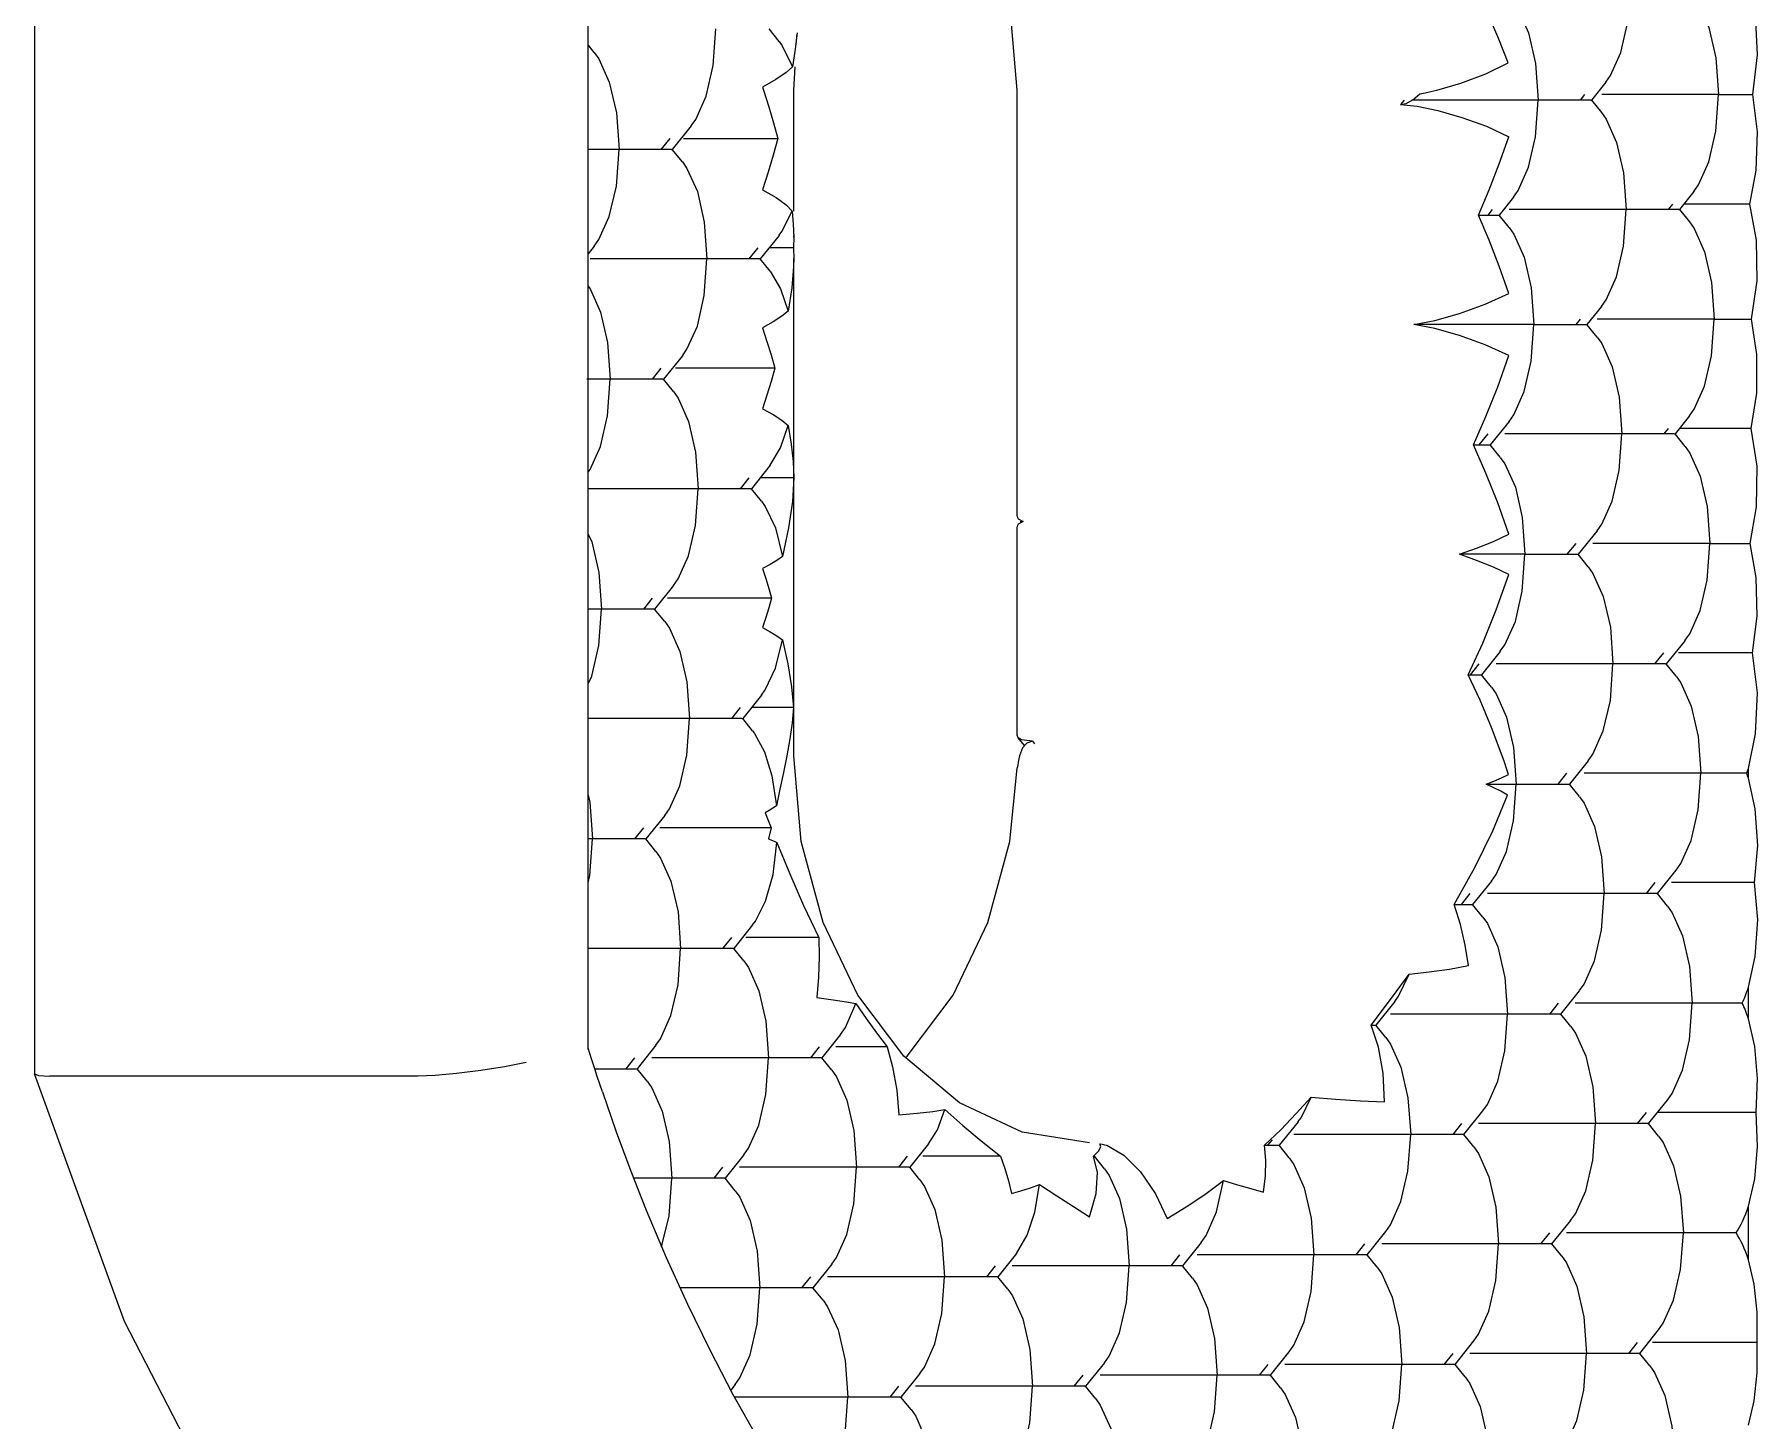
# Model space of a CAD drawing. Extents: x 1551 to 113148, y -1700 to 77018.
# Drawn here: x 13587.8 to 13598.93, y 23869.32 to 23878.28 of the extents above; entities that cross this region are included whole.
import ezdxf

# ---------------------------------------------------------------- set-up
doc = ezdxf.new("R2010")
doc.units = 0
doc.header["$LTSCALE"] = 500
doc.header["$MEASUREMENT"] = 0
doc.linetypes.add('CENTER', pattern=[3, 2.5, -0.25, 0, -0.25])
doc.layers.get('0').update_dxf_attribs({"linetype": 'CONTINUOUS'})

# ---------------------------------------------------------------- blocks, each defined once
blk = doc.blocks.new('platform_top')
at = {"linetype": 'Continuous'}
for p, q in [((-9501.676, 2022.982), (-9501.611, 2022.901)), ((-9500.483, 2023.052), (-9500.418, 2022.972)), ((-9502.87, 2022.911), (-9502.805, 2022.83)), ((-9501.733, 2022.75), (-9501.611, 2022.901)), ((-9501.607, 2022.901), (-9501.611, 2022.901)), ((-9501.607, 2022.901), (-9500.512, 2022.901)), ((-9501.538, 2022.901), (-9501.595, 2022.83)), ((-9500.539, 2022.82), (-9500.418, 2022.972)), ((-9500.413, 2022.972), (-9500.418, 2022.972)), ((-9500.413, 2022.972), (-9499.342, 2022.972)), ((-9500.402, 2022.901), (-9500.345, 2022.972)), ((-9499.346, 2022.891), (-9499.318, 2022.926)), ((-9499.182, 2022.667), (-9499.33, 2022.951)), ((-9505.257, 2022.769), (-9505.192, 2022.689)), ((-9503.999, 2022.76), (-9504.12, 2022.608)), ((-9504.064, 2022.84), (-9503.999, 2022.76)), ((-9503.994, 2022.76), (-9503.999, 2022.759)), ((-9503.994, 2022.76), (-9502.899, 2022.76)), ((-9503.983, 2022.689), (-9503.926, 2022.76)), ((-9502.805, 2022.83), (-9502.927, 2022.679)), ((-9502.801, 2022.83), (-9502.805, 2022.83)), ((-9502.801, 2022.83), (-9501.706, 2022.83)), ((-9502.789, 2022.76), (-9502.732, 2022.83)), ((-9505.192, 2022.689), (-9505.314, 2022.538)), ((-9505.188, 2022.689), (-9505.192, 2022.689)), ((-9505.188, 2022.689), (-9504.093, 2022.689)), ((-9505.176, 2022.618), (-9505.119, 2022.689)), ((-9505.95, 2022.618), (-9505.76, 2022.618)), ((-9505.76, 2022.618), (-9505.275, 2022.618)), ((-9495.401, 2022.483), (-9494.819, 2020.883)), ((-9499.914, 2022.345), (-9499.849, 2022.265)), ((-9502.301, 2022.204), (-9502.237, 2022.123)), ((-9501.108, 2022.274), (-9501.043, 2022.194)), ((-9499.971, 2022.113), (-9499.849, 2022.265)), ((-9499.845, 2022.265), (-9499.849, 2022.264)), ((-9499.845, 2022.265), (-9498.989, 2022.265)), ((-9499.833, 2022.194), (-9499.776, 2022.265)), ((-9503.495, 2022.133), (-9503.43, 2022.052)), ((-9502.358, 2021.972), (-9502.237, 2022.123)), ((-9502.232, 2022.123), (-9502.237, 2022.123)), ((-9502.232, 2022.123), (-9501.137, 2022.123)), ((-9502.164, 2022.123), (-9502.22, 2022.052)), ((-9501.165, 2022.043), (-9501.043, 2022.194)), ((-9501.039, 2022.194), (-9501.043, 2022.194)), ((-9501.039, 2022.194), (-9499.944, 2022.194)), ((-9501.027, 2022.123), (-9500.97, 2022.194)), ((-9505.894, 2022.084), (-9505.894, 2021.738)), ((-9504.624, 2021.982), (-9504.746, 2021.83)), ((-9504.689, 2022.062), (-9504.624, 2021.982)), ((-9504.62, 2021.982), (-9504.624, 2021.982)), ((-9504.62, 2021.982), (-9503.525, 2021.982)), ((-9504.608, 2021.911), (-9504.551, 2021.982)), ((-9503.43, 2022.052), (-9503.552, 2021.901)), ((-9503.426, 2022.052), (-9503.43, 2022.052)), ((-9503.426, 2022.052), (-9502.331, 2022.052)), ((-9503.414, 2021.982), (-9503.357, 2022.052)), ((-9498.871, 2022.001), (-9498.919, 2021.8)), ((-9498.771, 2021.764), (-9498.901, 2022.07)), ((-9505.815, 2021.911), (-9504.718, 2021.911)), ((-9498.919, 2021.8), (-9498.937, 2021.557)), ((-9498.672, 2021.512), (-9498.771, 2021.764)), ((-9500.539, 2021.567), (-9500.475, 2021.487)), ((-9499.403, 2021.406), (-9499.281, 2021.557)), ((-9499.346, 2021.638), (-9499.281, 2021.557)), ((-9499.277, 2021.557), (-9499.281, 2021.557)), ((-9499.277, 2021.557), (-9498.69, 2021.557)), ((-9499.265, 2021.487), (-9499.208, 2021.557)), ((-9502.927, 2021.426), (-9502.862, 2021.345)), ((-9501.733, 2021.497), (-9501.668, 2021.416)), ((-9501.688, 2021.521), (-9501.662, 2021.416)), ((-9500.596, 2021.335), (-9500.475, 2021.487)), ((-9500.47, 2021.487), (-9500.475, 2021.487)), ((-9500.47, 2021.487), (-9499.375, 2021.487)), ((-9500.458, 2021.416), (-9500.402, 2021.487)), ((-9504.12, 2021.355), (-9504.056, 2021.275)), ((-9502.984, 2021.194), (-9502.862, 2021.345)), ((-9502.768, 2021.345), (-9502.872, 2021.244)), ((-9502.768, 2021.345), (-9502.862, 2021.345)), ((-9502.789, 2021.345), (-9502.818, 2021.31)), ((-9501.733, 2021.342), (-9501.749, 2021.345)), ((-9501.694, 2021.383), (-9501.71, 2021.355)), ((-9501.71, 2021.355), (-9501.702, 2021.335)), ((-9501.662, 2021.416), (-9501.694, 2021.383)), ((-9501.637, 2021.328), (-9501.2, 2021.261)), ((-9501.062, 2021.416), (-9500.559, 2021.416)), ((-9505.249, 2021.204), (-9505.371, 2021.053)), ((-9505.314, 2021.285), (-9505.249, 2021.204)), ((-9505.245, 2021.204), (-9505.249, 2021.204)), ((-9505.245, 2021.204), (-9504.15, 2021.204)), ((-9505.233, 2021.133), (-9505.176, 2021.204)), ((-9504.056, 2021.275), (-9504.177, 2021.123)), ((-9504.051, 2021.275), (-9504.056, 2021.275)), ((-9504.051, 2021.275), (-9502.956, 2021.275)), ((-9504.039, 2021.204), (-9503.983, 2021.275)), ((-9501.2, 2021.261), (-9500.795, 2021.07)), ((-9505.944, 2021.133), (-9505.306, 2021.133)), ((-9500.795, 2021.07), (-9500.437, 2020.769)), ((-9498.777, 2020.931), (-9498.713, 2020.85)), ((-9497.296, 2020.899), (-9494.917, 2020.899)), ((-9494.819, 2020.881), (-9494.819, 2020.883)), ((-9494.819, 2012.475), (-9494.819, 2020.881)), ((-9500.437, 2020.769), (-9500.139, 2020.376)), ((-9500.028, 2020.628), (-9499.906, 2020.78)), ((-9499.971, 2020.86), (-9499.906, 2020.78)), ((-9499.902, 2020.78), (-9499.906, 2020.78)), ((-9499.902, 2020.78), (-9498.807, 2020.78)), ((-9499.89, 2020.709), (-9499.833, 2020.78)), ((-9498.834, 2020.699), (-9498.713, 2020.85)), ((-9498.696, 2020.78), (-9498.639, 2020.85)), ((-9498.439, 2020.85), (-9498.419, 2020.787)), ((-9498.419, 2020.787), (-9498.397, 2020.717)), ((-9503.552, 2020.648), (-9503.487, 2020.568)), ((-9503.504, 2020.71), (-9503.456, 2020.568)), ((-9500.328, 2020.709), (-9499.996, 2020.709)), ((-9498.396, 2020.727), (-9498.397, 2019.4)), ((-9504.746, 2020.577), (-9504.681, 2020.497)), ((-9503.609, 2020.416), (-9503.487, 2020.568)), ((-9503.456, 2020.568), (-9503.536, 2020.463)), ((-9503.456, 2020.568), (-9503.487, 2020.568)), ((-9505.894, 2020.528), (-9505.894, 2020.324)), ((-9505.855, 2020.426), (-9504.775, 2020.426)), ((-9504.681, 2020.497), (-9504.802, 2020.346)), ((-9504.676, 2020.497), (-9504.681, 2020.497)), ((-9504.676, 2020.497), (-9503.582, 2020.497)), ((-9504.665, 2020.426), (-9504.608, 2020.497)), ((-9503.536, 2020.463), (-9503.618, 2020.353)), ((-9503.618, 2020.353), (-9503.701, 2020.239)), ((-9500.139, 2020.376), (-9499.914, 2019.906)), ((-9499.403, 2020.153), (-9499.338, 2020.073)), ((-9499.886, 2020.002), (-9499.548, 2020.002)), ((-9499.548, 2020.002), (-9499.416, 2020.002)), ((-9499.459, 2019.921), (-9499.338, 2020.073)), ((-9499.333, 2020.073), (-9499.338, 2020.072)), ((-9499.333, 2020.073), (-9498.397, 2020.073)), ((-9499.322, 2020.002), (-9499.265, 2020.073)), ((-9504.177, 2019.87), (-9504.112, 2019.79)), ((-9505.371, 2019.8), (-9505.306, 2019.719)), ((-9504.234, 2019.638), (-9504.112, 2019.79)), ((-9503.993, 2019.79), (-9504.127, 2019.551)), ((-9503.993, 2019.79), (-9504.112, 2019.79)), ((-9504.039, 2019.79), (-9504.096, 2019.719)), ((-9505.934, 2019.648), (-9505.398, 2019.648)), ((-9505.306, 2019.719), (-9505.428, 2019.568)), ((-9505.302, 2019.719), (-9505.306, 2019.719)), ((-9505.302, 2019.719), (-9504.207, 2019.719)), ((-9505.29, 2019.648), (-9505.233, 2019.719)), ((-9498.397, 2019.649), (-9498.408, 2019.602)), ((-9498.408, 2019.602), (-9498.425, 2019.365)), ((-9498.834, 2019.446), (-9498.769, 2019.365)), ((-9499.579, 2019.295), (-9499.562, 2019.366)), ((-9498.891, 2019.214), (-9498.769, 2019.365)), ((-9498.765, 2019.365), (-9498.769, 2019.365)), ((-9498.765, 2019.365), (-9498.397, 2019.365)), ((-9498.753, 2019.295), (-9498.696, 2019.365)), ((-9498.408, 2019.129), (-9498.425, 2019.365)), ((-9498.397, 2019.4), (-9498.397, 2012.64)), ((-9499.579, 2019.295), (-9498.859, 2019.295)), ((-9499.541, 2019.198), (-9499.579, 2019.295)), ((-9505.938, 2019.172), (-9505.894, 2018.973)), ((-9504.802, 2019.092), (-9504.738, 2019.012)), ((-9498.397, 2019.082), (-9498.408, 2019.129)), ((-9505.894, 2018.973), (-9505.894, 2018.91)), ((-9504.859, 2018.861), (-9504.738, 2019.012)), ((-9504.665, 2019.012), (-9504.721, 2018.941)), ((-9505.884, 2018.941), (-9504.832, 2018.941)), ((-9501.175, 2018.87), (-9501.172, 2018.892)), ((-9501.172, 2018.892), (-9501.168, 2018.906)), ((-9501.267, 2018.735), (-9501.28, 2018.751)), ((-9501.231, 2018.746), (-9501.203, 2018.778)), ((-9501.216, 2018.763), (-9501.175, 2018.712)), ((-9501.203, 2018.778), (-9501.184, 2018.828)), ((-9499.725, 2018.828), (-9499.725, 2015.616)), ((-9499.7, 2018.719), (-9499.68, 2018.828)), ((-9501.267, 2018.735), (-9501.231, 2018.746)), ((-9501.175, 2018.712), (-9501.169, 2018.695)), ((-9501.169, 2018.695), (-9501.169, 2017.349)), ((-9499.459, 2018.668), (-9499.471, 2018.684)), ((-9499.459, 2018.668), (-9499.395, 2018.588)), ((-9499.516, 2018.436), (-9499.395, 2018.588)), ((-9499.39, 2018.588), (-9499.395, 2018.587)), ((-9499.39, 2018.588), (-9498.397, 2018.588)), ((-9499.378, 2018.517), (-9499.322, 2018.588)), ((-9499.723, 2018.517), (-9499.581, 2018.517)), ((-9499.581, 2018.517), (-9499.451, 2018.517)), ((-9505.428, 2018.315), (-9505.363, 2018.234)), ((-9504.291, 2018.154), (-9504.169, 2018.305)), ((-9504.234, 2018.385), (-9504.169, 2018.305)), ((-9504.084, 2018.305), (-9504.169, 2018.305)), ((-9504.153, 2018.234), (-9504.096, 2018.305)), ((-9505.485, 2018.083), (-9505.363, 2018.234)), ((-9505.359, 2018.234), (-9505.363, 2018.234)), ((-9505.359, 2018.234), (-9504.264, 2018.234)), ((-9505.29, 2018.234), (-9505.347, 2018.163)), ((-9505.921, 2018.163), (-9505.577, 2018.163)), ((-9505.577, 2018.163), (-9505.443, 2018.163)), ((-9498.465, 2018.117), (-9498.482, 2017.881)), ((-9498.948, 2017.729), (-9498.826, 2017.881)), ((-9498.891, 2017.961), (-9498.826, 2017.881)), ((-9498.822, 2017.881), (-9498.826, 2017.88)), ((-9498.822, 2017.881), (-9498.394, 2017.881)), ((-9498.81, 2017.81), (-9498.753, 2017.881)), ((-9498.465, 2017.644), (-9498.482, 2017.881)), ((-9499.582, 2017.81), (-9498.909, 2017.81)), ((-9505.945, 2017.676), (-9505.906, 2017.456)), ((-9504.916, 2017.376), (-9504.795, 2017.527)), ((-9504.859, 2017.608), (-9504.795, 2017.527)), ((-9504.778, 2017.456), (-9504.721, 2017.527)), ((-9504.45, 2017.527), (-9504.027, 2017.527)), ((-9505.644, 2017.456), (-9505.906, 2017.456)), ((-9505.644, 2017.456), (-9504.889, 2017.456)), ((-9501.207, 2017.315), (-9501.175, 2017.332)), ((-9501.189, 2017.315), (-9501.207, 2017.315)), ((-9501.175, 2017.298), (-9501.207, 2017.315)), ((-9501.175, 2017.332), (-9501.17, 2017.341)), ((-9501.17, 2017.341), (-9501.169, 2017.349)), ((-9501.169, 2017.28), (-9501.169, 2014.528)), ((-9499.573, 2016.951), (-9499.451, 2017.103)), ((-9499.516, 2017.183), (-9499.451, 2017.103)), ((-9499.447, 2017.103), (-9499.451, 2017.103)), ((-9499.447, 2017.103), (-9498.397, 2017.103)), ((-9499.435, 2017.032), (-9499.378, 2017.103)), ((-9499.725, 2017.032), (-9499.606, 2017.032)), ((-9499.606, 2017.032), (-9499.508, 2017.032)), ((-9504.291, 2016.9), (-9504.226, 2016.82)), ((-9505.513, 2016.633), (-9505.42, 2016.749)), ((-9505.485, 2016.83), (-9505.42, 2016.749)), ((-9505.415, 2016.749), (-9505.42, 2016.749)), ((-9505.415, 2016.749), (-9504.32, 2016.749)), ((-9505.375, 2016.714), (-9505.347, 2016.749)), ((-9504.348, 2016.669), (-9504.226, 2016.82)), ((-9504.118, 2016.82), (-9504.226, 2016.82)), ((-9504.21, 2016.749), (-9504.153, 2016.82)), ((-9505.913, 2016.714), (-9505.59, 2016.714)), ((-9505.59, 2016.714), (-9505.448, 2016.714)), ((-9498.522, 2016.632), (-9498.539, 2016.396)), ((-9498.948, 2016.476), (-9498.883, 2016.396)), ((-9499.603, 2016.325), (-9498.961, 2016.325)), ((-9499.005, 2016.244), (-9498.883, 2016.396)), ((-9498.879, 2016.396), (-9498.883, 2016.395)), ((-9498.879, 2016.396), (-9498.388, 2016.396)), ((-9498.867, 2016.325), (-9498.81, 2016.396)), ((-9498.522, 2016.159), (-9498.539, 2016.396)), ((-9505.949, 2016.236), (-9505.915, 2016.007)), ((-9504.916, 2016.123), (-9504.851, 2016.042)), ((-9505.673, 2016.007), (-9505.915, 2016.007)), ((-9505.673, 2016.007), (-9504.917, 2016.007)), ((-9504.945, 2015.926), (-9504.851, 2016.042)), ((-9504.807, 2016.007), (-9504.778, 2016.042)), ((-9504.507, 2016.042), (-9503.731, 2016.042)), ((-9499.639, 2015.811), (-9499.689, 2015.956)), ((-9499.573, 2015.698), (-9499.639, 2015.811)), ((-9499.573, 2015.698), (-9499.508, 2015.618)), ((-9499.723, 2015.547), (-9499.725, 2015.616)), ((-9499.725, 2015.478), (-9499.723, 2015.547)), ((-9499.723, 2015.547), (-9499.565, 2015.547)), ((-9499.63, 2015.467), (-9499.508, 2015.618)), ((-9499.504, 2015.618), (-9499.508, 2015.618)), ((-9499.504, 2015.618), (-9498.409, 2015.618)), ((-9499.492, 2015.547), (-9499.435, 2015.618)), ((-9498.436, 2015.537), (-9498.397, 2015.586)), ((-9504.348, 2015.416), (-9504.283, 2015.335)), ((-9499.722, 2015.395), (-9499.725, 2015.478)), ((-9499.725, 2015.478), (-9499.725, 2015.467)), ((-9499.649, 2015.441), (-9499.715, 2015.309)), ((-9499.63, 2015.466), (-9499.649, 2015.441)), ((-9505.541, 2015.184), (-9505.448, 2015.3)), ((-9505.448, 2015.3), (-9505.513, 2015.38)), ((-9505.444, 2015.3), (-9505.448, 2015.299)), ((-9505.444, 2015.3), (-9504.349, 2015.3)), ((-9505.404, 2015.264), (-9505.375, 2015.3)), ((-9504.376, 2015.219), (-9504.283, 2015.335)), ((-9504.15, 2015.335), (-9504.283, 2015.335)), ((-9504.238, 2015.3), (-9504.21, 2015.335)), ((-9499.725, 2015.309), (-9499.725, 2014.528)), ((-9499.715, 2015.309), (-9499.722, 2015.395)), ((-9505.903, 2015.264), (-9505.604, 2015.264)), ((-9505.604, 2015.264), (-9505.477, 2015.264)), ((-9499.005, 2014.991), (-9498.94, 2014.911)), ((-9499.062, 2014.759), (-9498.94, 2014.911)), ((-9498.935, 2014.911), (-9498.94, 2014.911)), ((-9498.935, 2014.911), (-9498.397, 2014.911)), ((-9498.924, 2014.84), (-9498.867, 2014.911)), ((-9499.013, 2014.84), (-9499.622, 2014.84)), ((-9504.88, 2014.592), (-9504.945, 2014.673)), ((-9503.646, 2014.622), (-9503.754, 2014.631)), ((-9505.701, 2014.557), (-9505.923, 2014.557)), ((-9505.701, 2014.557), (-9504.946, 2014.557)), ((-9504.973, 2014.477), (-9504.88, 2014.592)), ((-9504.875, 2014.592), (-9504.88, 2014.592)), ((-9504.875, 2014.592), (-9503.72, 2014.592)), ((-9504.835, 2014.557), (-9504.807, 2014.592)), ((-9503.725, 2014.59), (-9503.77, 2014.551)), ((-9503.67, 2014.592), (-9503.646, 2014.622)), ((-9499.725, 2014.528), (-9499.734, 2014.378)), ((-9499.523, 2014.508), (-9499.529, 2014.528)), ((-9499.717, 2014.377), (-9499.676, 2014.415)), ((-9499.734, 2014.263), (-9499.717, 2014.377)), ((-9499.651, 2014.242), (-9499.717, 2014.377)), ((-9499.745, 2014.174), (-9499.734, 2014.263)), ((-9499.742, 2014.22), (-9499.745, 2014.174)), ((-9499.63, 2014.214), (-9499.651, 2014.242)), ((-9499.63, 2014.213), (-9499.565, 2014.133)), ((-9498.436, 2014.284), (-9498.397, 2014.236)), ((-9499.747, 2014.158), (-9499.745, 2014.174))]:
    blk.add_line(p, q, dxfattribs=at)
for points in [[(-9500.697, 2028.163), (-9499.396, 2027.434), (-9498.19, 2026.479), (-9497.107, 2025.318), (-9496.171, 2023.977), (-9495.401, 2022.483)], [(-9500.483, 2023.052), (-9500.513, 2023.095), (-9500.579, 2023.245), (-9500.625, 2023.442), (-9500.642, 2023.679)], [(-9502.87, 2022.911), (-9502.9, 2022.954), (-9502.967, 2023.103), (-9503.012, 2023.301), (-9503.029, 2023.537)], [(-9501.676, 2022.982), (-9501.706, 2023.024), (-9501.773, 2023.174), (-9501.819, 2023.371), (-9501.836, 2023.608)], [(-9499.914, 2023.598), (-9499.944, 2023.555), (-9500.011, 2023.406), (-9500.057, 2023.209), (-9500.074, 2022.972)], [(-9504.064, 2022.84), (-9504.094, 2022.883), (-9504.16, 2023.033), (-9504.206, 2023.23), (-9504.223, 2023.467)], [(-9502.301, 2023.457), (-9502.331, 2023.414), (-9502.398, 2023.264), (-9502.444, 2023.067), (-9502.461, 2022.83)], [(-9501.108, 2023.527), (-9501.138, 2023.485), (-9501.205, 2023.335), (-9501.25, 2023.138), (-9501.267, 2022.901)], [(-9499.33, 2022.951), (-9499.486, 2023.229), (-9499.648, 2023.502)], [(-9505.257, 2022.77), (-9505.287, 2022.812), (-9505.354, 2022.962), (-9505.4, 2023.159), (-9505.417, 2023.396)], [(-9504.689, 2023.315), (-9504.719, 2023.273), (-9504.786, 2023.123), (-9504.831, 2022.926), (-9504.848, 2022.689)], [(-9503.495, 2023.386), (-9503.525, 2023.343), (-9503.592, 2023.194), (-9503.638, 2022.996), (-9503.655, 2022.76)], [(-9505.894, 2023.152), (-9505.931, 2022.996), (-9505.951, 2022.814), (-9505.95, 2022.618)], [(-9501.108, 2022.275), (-9501.138, 2022.317), (-9501.205, 2022.467), (-9501.25, 2022.664), (-9501.267, 2022.901)], [(-9499.914, 2022.345), (-9499.944, 2022.388), (-9500.011, 2022.538), (-9500.057, 2022.735), (-9500.074, 2022.972)], [(-9499.346, 2022.891), (-9499.376, 2022.848), (-9499.443, 2022.699), (-9499.488, 2022.501), (-9499.505, 2022.265)], [(-9503.495, 2022.133), (-9503.525, 2022.176), (-9503.592, 2022.326), (-9503.638, 2022.523), (-9503.655, 2022.76)], [(-9502.302, 2022.204), (-9502.331, 2022.247), (-9502.398, 2022.396), (-9502.444, 2022.593), (-9502.461, 2022.83)], [(-9500.539, 2022.82), (-9500.569, 2022.778), (-9500.636, 2022.628), (-9500.682, 2022.431), (-9500.699, 2022.194)], [(-9504.689, 2022.062), (-9504.719, 2022.105), (-9504.786, 2022.255), (-9504.831, 2022.452), (-9504.848, 2022.689)], [(-9502.927, 2022.679), (-9502.957, 2022.636), (-9503.024, 2022.486), (-9503.069, 2022.289), (-9503.086, 2022.052)], [(-9501.733, 2022.75), (-9501.763, 2022.707), (-9501.83, 2022.557), (-9501.875, 2022.36), (-9501.893, 2022.123)], [(-9498.901, 2022.07), (-9499.038, 2022.371), (-9499.182, 2022.667)], [(-9505.95, 2022.618), (-9505.951, 2022.422), (-9505.931, 2022.241), (-9505.894, 2022.084)], [(-9505.314, 2022.537), (-9505.344, 2022.495), (-9505.411, 2022.345), (-9505.456, 2022.148), (-9505.474, 2021.911)], [(-9504.12, 2022.608), (-9504.15, 2022.565), (-9504.217, 2022.416), (-9504.263, 2022.219), (-9504.28, 2021.982)], [(-9499.346, 2021.638), (-9499.376, 2021.681), (-9499.443, 2021.831), (-9499.488, 2022.028), (-9499.505, 2022.265)], [(-9501.733, 2021.497), (-9501.763, 2021.539), (-9501.83, 2021.689), (-9501.875, 2021.886), (-9501.893, 2022.123)], [(-9500.539, 2021.567), (-9500.569, 2021.61), (-9500.636, 2021.76), (-9500.682, 2021.957), (-9500.699, 2022.194)], [(-9499.971, 2022.113), (-9500.001, 2022.07), (-9500.068, 2021.921), (-9500.113, 2021.724), (-9500.131, 2021.487)], [(-9504.12, 2021.355), (-9504.15, 2021.398), (-9504.217, 2021.548), (-9504.263, 2021.745), (-9504.28, 2021.982)], [(-9502.927, 2021.426), (-9502.957, 2021.469), (-9503.024, 2021.619), (-9503.069, 2021.816), (-9503.086, 2022.052)], [(-9501.165, 2022.043), (-9501.233, 2021.925), (-9501.282, 2021.777), (-9501.314, 2021.598)], [(-9505.314, 2021.285), (-9505.344, 2021.327), (-9505.411, 2021.477), (-9505.456, 2021.674), (-9505.474, 2021.911)], [(-9503.552, 2021.901), (-9503.582, 2021.858), (-9503.649, 2021.709), (-9503.694, 2021.511), (-9503.712, 2021.275)], [(-9502.358, 2021.972), (-9502.39, 2021.927), (-9502.457, 2021.774), (-9502.502, 2021.573)], [(-9504.745, 2021.83), (-9504.776, 2021.788), (-9504.843, 2021.638), (-9504.888, 2021.441), (-9504.905, 2021.204)], [(-9502.138, 2021.818), (-9502.261, 2021.743), (-9502.382, 2021.662), (-9502.502, 2021.573)], [(-9501.749, 2021.345), (-9501.857, 2021.409), (-9501.965, 2021.517), (-9502.063, 2021.658), (-9502.138, 2021.818)], [(-9501.637, 2021.806), (-9501.68, 2021.656), (-9501.688, 2021.521)], [(-9501.314, 2021.598), (-9501.425, 2021.672), (-9501.533, 2021.741), (-9501.637, 2021.806)], [(-9505.894, 2021.738), (-9505.935, 2021.561), (-9505.953, 2021.353), (-9505.944, 2021.133)], [(-9502.76, 2021.647), (-9502.774, 2021.542), (-9502.776, 2021.44), (-9502.768, 2021.345)], [(-9502.502, 2021.573), (-9502.593, 2021.6), (-9502.679, 2021.624), (-9502.76, 2021.647)], [(-9501.131, 2021.657), (-9501.193, 2021.639), (-9501.254, 2021.619), (-9501.314, 2021.598)], [(-9501.062, 2021.416), (-9501.09, 2021.494), (-9501.113, 2021.575), (-9501.131, 2021.657)], [(-9498.777, 2020.931), (-9498.807, 2020.974), (-9498.874, 2021.124), (-9498.92, 2021.321), (-9498.937, 2021.557)], [(-9499.971, 2020.86), (-9500.001, 2020.903), (-9500.068, 2021.053), (-9500.113, 2021.25), (-9500.131, 2021.487)], [(-9498.488, 2020.999), (-9498.577, 2021.257), (-9498.672, 2021.512)], [(-9501.702, 2021.335), (-9501.717, 2021.338), (-9501.733, 2021.342)], [(-9500.702, 2021.113), (-9500.817, 2021.216), (-9500.937, 2021.317), (-9501.062, 2021.416)], [(-9500.596, 2021.335), (-9500.653, 2021.244), (-9500.702, 2021.113)], [(-9499.402, 2021.406), (-9499.433, 2021.363), (-9499.5, 2021.214), (-9499.545, 2021.017), (-9499.562, 2020.78)], [(-9504.746, 2020.578), (-9504.776, 2020.62), (-9504.843, 2020.77), (-9504.888, 2020.967), (-9504.905, 2021.204)], [(-9503.552, 2020.648), (-9503.582, 2020.691), (-9503.649, 2020.841), (-9503.694, 2021.038), (-9503.712, 2021.275)], [(-9502.872, 2021.244), (-9502.972, 2021.14), (-9503.069, 2021.034)], [(-9505.944, 2021.133), (-9505.953, 2020.914), (-9505.935, 2020.706), (-9505.894, 2020.528)], [(-9504.177, 2021.123), (-9504.207, 2021.081), (-9504.274, 2020.931), (-9504.32, 2020.734), (-9504.337, 2020.497)], [(-9502.983, 2021.194), (-9503.003, 2021.168), (-9503.069, 2021.034)], [(-9500.404, 2021.147), (-9500.522, 2021.138), (-9500.623, 2021.126), (-9500.702, 2021.113)], [(-9500.328, 2020.709), (-9500.364, 2020.839), (-9500.39, 2020.988), (-9500.404, 2021.147)], [(-9505.371, 2021.053), (-9505.401, 2021.01), (-9505.468, 2020.86), (-9505.513, 2020.663), (-9505.53, 2020.426)], [(-9503.069, 2021.034), (-9503.226, 2021.047), (-9503.387, 2021.057), (-9503.542, 2021.064)], [(-9503.542, 2021.064), (-9503.534, 2020.878), (-9503.504, 2020.71)], [(-9498.488, 2020.999), (-9498.471, 2020.949), (-9498.455, 2020.9), (-9498.439, 2020.85)], [(-9497.995, 2020.809), (-9497.856, 2020.837), (-9497.702, 2020.862), (-9497.546, 2020.882), (-9497.407, 2020.895), (-9497.296, 2020.899)], [(-9494.819, 2020.883), (-9494.845, 2020.895), (-9494.917, 2020.899)], [(-9500.447, 2020.778), (-9500.457, 2020.769), (-9500.755, 2020.376), (-9500.98, 2019.906), (-9501.121, 2019.382), (-9501.168, 2018.906)], [(-9499.403, 2020.153), (-9499.433, 2020.196), (-9499.5, 2020.346), (-9499.545, 2020.543), (-9499.562, 2020.78)], [(-9498.437, 2020.851), (-9498.671, 2020.85), (-9498.711, 2020.85), (-9498.712, 2020.85)], [(-9500.127, 2020.428), (-9500.192, 2020.526), (-9500.259, 2020.619), (-9500.328, 2020.709)], [(-9498.834, 2020.699), (-9498.864, 2020.656), (-9498.931, 2020.507), (-9498.977, 2020.309), (-9498.994, 2020.073)], [(-9500.028, 2020.628), (-9500.059, 2020.583), (-9500.127, 2020.428)], [(-9505.371, 2019.8), (-9505.401, 2019.842), (-9505.468, 2019.992), (-9505.513, 2020.189), (-9505.53, 2020.426)], [(-9504.177, 2019.87), (-9504.207, 2019.913), (-9504.274, 2020.063), (-9504.32, 2020.26), (-9504.337, 2020.497)], [(-9499.875, 2020.39), (-9499.98, 2020.406), (-9500.065, 2020.419), (-9500.127, 2020.428)], [(-9505.894, 2020.324), (-9505.938, 2020.125), (-9505.954, 2019.889), (-9505.934, 2019.648)], [(-9504.802, 2020.345), (-9504.832, 2020.303), (-9504.899, 2020.153), (-9504.945, 2019.956), (-9504.962, 2019.719)], [(-9503.609, 2020.416), (-9503.634, 2020.381), (-9503.701, 2020.239)], [(-9499.886, 2020.002), (-9499.889, 2020.127), (-9499.885, 2020.259), (-9499.875, 2020.39)], [(-9503.701, 2020.239), (-9503.831, 2020.224), (-9503.963, 2020.206), (-9504.086, 2020.184)], [(-9504.086, 2020.184), (-9504.064, 2020.052), (-9504.033, 2019.919), (-9503.993, 2019.79)], [(-9499.616, 2019.388), (-9499.7, 2019.591), (-9499.789, 2019.796), (-9499.886, 2020.002)], [(-9498.834, 2019.446), (-9498.864, 2019.489), (-9498.931, 2019.639), (-9498.977, 2019.836), (-9498.994, 2020.073)], [(-9499.914, 2019.906), (-9499.773, 2019.382), (-9499.725, 2018.828)], [(-9499.459, 2019.921), (-9499.478, 2019.896), (-9499.543, 2019.767), (-9499.591, 2019.595), (-9499.616, 2019.388)], [(-9505.934, 2019.648), (-9505.954, 2019.408), (-9505.938, 2019.172)], [(-9504.803, 2019.093), (-9504.832, 2019.135), (-9504.899, 2019.285), (-9504.945, 2019.482), (-9504.962, 2019.719)], [(-9505.428, 2019.568), (-9505.458, 2019.525), (-9505.525, 2019.375), (-9505.57, 2019.178), (-9505.587, 2018.941)], [(-9504.234, 2019.638), (-9504.264, 2019.596), (-9504.331, 2019.446), (-9504.376, 2019.249), (-9504.394, 2019.012)], [(-9504.127, 2019.551), (-9504.242, 2019.314), (-9504.337, 2019.082)], [(-9499.562, 2019.366), (-9499.581, 2019.373), (-9499.599, 2019.381), (-9499.616, 2019.388)], [(-9499.613, 2019.151), (-9499.59, 2019.166), (-9499.566, 2019.182), (-9499.541, 2019.198)], [(-9498.891, 2019.214), (-9498.921, 2019.171), (-9498.988, 2019.022), (-9499.033, 2018.824), (-9499.051, 2018.588)], [(-9499.68, 2018.828), (-9499.659, 2018.937), (-9499.636, 2019.045), (-9499.613, 2019.151)], [(-9499.471, 2018.684), (-9499.535, 2018.802), (-9499.583, 2018.959), (-9499.613, 2019.151)], [(-9504.199, 2019.012), (-9504.733, 2019.012), (-9504.738, 2019.012)], [(-9504.234, 2018.385), (-9504.264, 2018.428), (-9504.331, 2018.578), (-9504.376, 2018.775), (-9504.394, 2019.012)], [(-9504.199, 2019.012), (-9504.25, 2018.992), (-9504.298, 2018.971), (-9504.344, 2018.95)], [(-9504.337, 2019.082), (-9504.294, 2019.058), (-9504.248, 2019.035), (-9504.199, 2019.012)], [(-9505.894, 2018.91), (-9505.941, 2018.686), (-9505.952, 2018.421), (-9505.921, 2018.163)], [(-9505.428, 2018.315), (-9505.458, 2018.358), (-9505.525, 2018.507), (-9505.57, 2018.704), (-9505.587, 2018.941)], [(-9504.859, 2018.861), (-9504.889, 2018.818), (-9504.956, 2018.668), (-9505.002, 2018.471), (-9505.019, 2018.234)], [(-9504.344, 2018.95), (-9504.331, 2018.91), (-9504.317, 2018.869), (-9504.303, 2018.828)], [(-9501.184, 2018.828), (-9501.179, 2018.848), (-9501.175, 2018.87)], [(-9504.303, 2018.828), (-9504.234, 2018.645), (-9504.161, 2018.47), (-9504.084, 2018.305)], [(-9501.267, 2018.735), (-9501.197, 2018.726), (-9501.175, 2018.712)], [(-9499.723, 2018.517), (-9499.714, 2018.615), (-9499.7, 2018.719)], [(-9498.891, 2017.961), (-9498.921, 2018.004), (-9498.988, 2018.154), (-9499.033, 2018.351), (-9499.051, 2018.588)], [(-9499.653, 2018.079), (-9499.686, 2018.235), (-9499.71, 2018.382), (-9499.723, 2018.517)], [(-9499.516, 2018.436), (-9499.54, 2018.403), (-9499.607, 2018.263), (-9499.653, 2018.079)], [(-9504.084, 2018.305), (-9504.177, 2018.102), (-9504.264, 2017.886), (-9504.346, 2017.657)], [(-9498.397, 2018.364), (-9498.42, 2018.315), (-9498.465, 2018.117)], [(-9504.859, 2017.608), (-9504.889, 2017.65), (-9504.956, 2017.8), (-9505.002, 2017.997), (-9505.019, 2018.234)], [(-9505.921, 2018.163), (-9505.951, 2017.926), (-9505.945, 2017.676)], [(-9505.484, 2018.083), (-9505.515, 2018.04), (-9505.582, 2017.89), (-9505.627, 2017.693), (-9505.644, 2017.456)], [(-9504.291, 2018.153), (-9504.321, 2018.111), (-9504.388, 2017.961), (-9504.433, 2017.764), (-9504.45, 2017.527)], [(-9499.523, 2018), (-9499.572, 2018.027), (-9499.616, 2018.054), (-9499.653, 2018.079)], [(-9499.582, 2017.81), (-9499.564, 2017.873), (-9499.544, 2017.936), (-9499.523, 2018)], [(-9499.523, 2017.619), (-9499.544, 2017.683), (-9499.564, 2017.747), (-9499.582, 2017.81)], [(-9504.346, 2017.657), (-9504.247, 2017.61), (-9504.138, 2017.566), (-9504.027, 2017.527)], [(-9498.948, 2017.729), (-9498.978, 2017.686), (-9499.045, 2017.537), (-9499.09, 2017.34), (-9499.107, 2017.103)], [(-9498.397, 2017.397), (-9498.42, 2017.447), (-9498.465, 2017.644)], [(-9504.45, 2017.527), (-9504.79, 2017.527), (-9504.794, 2017.527)], [(-9504.291, 2016.901), (-9504.321, 2016.943), (-9504.388, 2017.093), (-9504.433, 2017.29), (-9504.45, 2017.527)], [(-9504.027, 2017.527), (-9504.138, 2017.488), (-9504.247, 2017.444), (-9504.346, 2017.397)], [(-9499.725, 2017.032), (-9499.716, 2017.185), (-9499.691, 2017.355), (-9499.653, 2017.54)], [(-9499.653, 2017.54), (-9499.616, 2017.566), (-9499.572, 2017.592), (-9499.523, 2017.619)], [(-9499.516, 2017.183), (-9499.54, 2017.217), (-9499.607, 2017.356), (-9499.653, 2017.54)], [(-9505.906, 2017.456), (-9505.947, 2017.221), (-9505.95, 2016.958), (-9505.913, 2016.714)], [(-9505.485, 2016.83), (-9505.515, 2016.873), (-9505.582, 2017.022), (-9505.627, 2017.219), (-9505.644, 2017.456)], [(-9504.916, 2017.376), (-9504.946, 2017.333), (-9505.013, 2017.183), (-9505.059, 2016.986), (-9505.076, 2016.749)], [(-9504.346, 2017.397), (-9504.274, 2017.195), (-9504.198, 2017.003), (-9504.118, 2016.82)], [(-9501.169, 2017.28), (-9501.17, 2017.289), (-9501.175, 2017.298)], [(-9498.948, 2016.476), (-9498.978, 2016.519), (-9499.045, 2016.669), (-9499.09, 2016.866), (-9499.107, 2017.103)], [(-9499.689, 2016.694), (-9499.708, 2016.815), (-9499.721, 2016.928), (-9499.725, 2017.032)], [(-9498.397, 2016.997), (-9498.409, 2016.979), (-9498.476, 2016.83), (-9498.522, 2016.632)], [(-9499.573, 2016.951), (-9499.639, 2016.839), (-9499.689, 2016.694)], [(-9504.916, 2016.123), (-9504.946, 2016.165), (-9505.013, 2016.315), (-9505.059, 2016.512), (-9505.076, 2016.749)], [(-9504.118, 2016.82), (-9504.198, 2016.637), (-9504.274, 2016.445), (-9504.346, 2016.243)], [(-9505.913, 2016.714), (-9505.948, 2016.486), (-9505.949, 2016.236)], [(-9505.513, 2016.633), (-9505.543, 2016.59), (-9505.61, 2016.441), (-9505.655, 2016.244), (-9505.673, 2016.007)], [(-9504.348, 2016.668), (-9504.378, 2016.626), (-9504.445, 2016.476), (-9504.49, 2016.279), (-9504.507, 2016.042)], [(-9499.523, 2016.586), (-9499.591, 2016.624), (-9499.647, 2016.661), (-9499.689, 2016.694)], [(-9499.603, 2016.325), (-9499.578, 2016.41), (-9499.551, 2016.498), (-9499.523, 2016.586)], [(-9499.523, 2016.064), (-9499.551, 2016.152), (-9499.578, 2016.239), (-9499.603, 2016.325)], [(-9504.346, 2016.243), (-9504.193, 2016.173), (-9504.028, 2016.113), (-9503.868, 2016.068), (-9503.731, 2016.042)], [(-9499.005, 2016.244), (-9499.035, 2016.201), (-9499.102, 2016.052), (-9499.147, 2015.855), (-9499.164, 2015.618)], [(-9498.397, 2015.795), (-9498.409, 2015.812), (-9498.476, 2015.962), (-9498.522, 2016.159)], [(-9505.915, 2016.007), (-9505.95, 2015.76), (-9505.946, 2015.497), (-9505.903, 2015.264)], [(-9505.513, 2015.38), (-9505.543, 2015.423), (-9505.61, 2015.573), (-9505.655, 2015.77), (-9505.673, 2016.007)], [(-9504.507, 2016.042), (-9504.847, 2016.042), (-9504.851, 2016.042)], [(-9504.348, 2015.416), (-9504.378, 2015.458), (-9504.445, 2015.608), (-9504.49, 2015.805), (-9504.507, 2016.042)], [(-9503.731, 2016.042), (-9503.868, 2016.016), (-9504.028, 2015.971), (-9504.194, 2015.911), (-9504.346, 2015.841)], [(-9499.689, 2015.956), (-9499.647, 2015.989), (-9499.591, 2016.026), (-9499.523, 2016.064)], [(-9504.944, 2015.926), (-9504.975, 2015.883), (-9505.042, 2015.734), (-9505.087, 2015.536), (-9505.104, 2015.3)], [(-9499.725, 2015.616), (-9499.724, 2015.668), (-9499.712, 2015.805), (-9499.689, 2015.956)], [(-9504.346, 2015.841), (-9504.284, 2015.665), (-9504.219, 2015.497), (-9504.15, 2015.335)], [(-9499.005, 2014.991), (-9499.035, 2015.034), (-9499.102, 2015.184), (-9499.147, 2015.381), (-9499.164, 2015.618)], [(-9498.436, 2015.537), (-9498.466, 2015.494), (-9498.533, 2015.345)], [(-9504.945, 2014.673), (-9504.975, 2014.716), (-9505.042, 2014.866), (-9505.087, 2015.063), (-9505.104, 2015.3)], [(-9504.15, 2015.335), (-9504.219, 2015.173), (-9504.284, 2015.004), (-9504.346, 2014.829)], [(-9499.523, 2015.172), (-9499.611, 2015.222), (-9499.676, 2015.269), (-9499.715, 2015.309)], [(-9498.533, 2015.345), (-9498.579, 2015.148), (-9498.596, 2014.911)], [(-9505.903, 2015.264), (-9505.944, 2015.047), (-9505.952, 2014.797), (-9505.923, 2014.557)], [(-9504.376, 2015.219), (-9504.406, 2015.176), (-9504.473, 2015.026), (-9504.519, 2014.829), (-9504.536, 2014.592)], [(-9505.541, 2015.184), (-9505.571, 2015.141), (-9505.638, 2014.991), (-9505.684, 2014.794), (-9505.701, 2014.557)], [(-9499.622, 2014.84), (-9499.592, 2014.948), (-9499.559, 2015.059), (-9499.523, 2015.172)], [(-9498.533, 2014.477), (-9498.579, 2014.674), (-9498.596, 2014.911)], [(-9503.754, 2014.631), (-9503.888, 2014.659), (-9504.043, 2014.704), (-9504.201, 2014.762), (-9504.346, 2014.829)], [(-9499.529, 2014.528), (-9499.563, 2014.635), (-9499.594, 2014.739), (-9499.622, 2014.84)], [(-9499.061, 2014.759), (-9499.092, 2014.717), (-9499.158, 2014.567), (-9499.204, 2014.37), (-9499.221, 2014.133)], [(-9505.923, 2014.557), (-9505.953, 2014.301), (-9505.941, 2014.04), (-9505.894, 2013.819)], [(-9505.542, 2013.931), (-9505.571, 2013.973), (-9505.638, 2014.123), (-9505.684, 2014.32), (-9505.701, 2014.557)], [(-9504.376, 2013.966), (-9504.406, 2014.009), (-9504.473, 2014.159), (-9504.519, 2014.356), (-9504.536, 2014.592)], [(-9503.88, 2014.528), (-9504.036, 2014.483), (-9504.197, 2014.422), (-9504.342, 2014.351)], [(-9503.77, 2014.551), (-9503.805, 2014.545), (-9503.841, 2014.537), (-9503.88, 2014.528)], [(-9503.646, 2014.622), (-9503.683, 2014.614), (-9503.725, 2014.59)], [(-9501.169, 2014.528), (-9501.121, 2013.976), (-9500.981, 2013.452), (-9500.756, 2012.982), (-9500.457, 2012.588), (-9500.447, 2012.579)], [(-9504.973, 2014.476), (-9505.003, 2014.434), (-9505.07, 2014.284), (-9505.115, 2014.087), (-9505.133, 2013.85)], [(-9499.676, 2014.415), (-9499.61, 2014.46), (-9499.523, 2014.508)], [(-9498.436, 2014.284), (-9498.466, 2014.327), (-9498.533, 2014.477)], [(-9504.342, 2014.351), (-9504.282, 2014.198), (-9504.214, 2014.043), (-9504.138, 2013.885)]]:
    blk.add_lwpolyline(points, dxfattribs=at)
for centre, start_param, end_param in [((-9505.656, 2022.508), -4.068888, -3.70701), ((-9505.656, 2021.314), 0.565417, 0.927295), ((-9505.656, 2020.952), -4.068888, -3.872805), ((-9505.656, 2019.9), 0.731213, 0.927295), ((-9505.656, 2019.397), -4.068888, -4.012196), ((-9505.656, 2018.486), 7.153789, 7.210481)]:
    blk.add_ellipse(centre, major_axis=(0, 0.707), ratio=0.420603, start_param=start_param, end_param=end_param, dxfattribs=at)

msp = doc.modelspace()

# ---------------------------------------------------------------- block references
at = {"linetype": 'CENTER', "rotation": 180}
msp.add_blockref('platform_top', (4092.981, 25892.444), dxfattribs=at)

doc.saveas('drawing.dxf')
